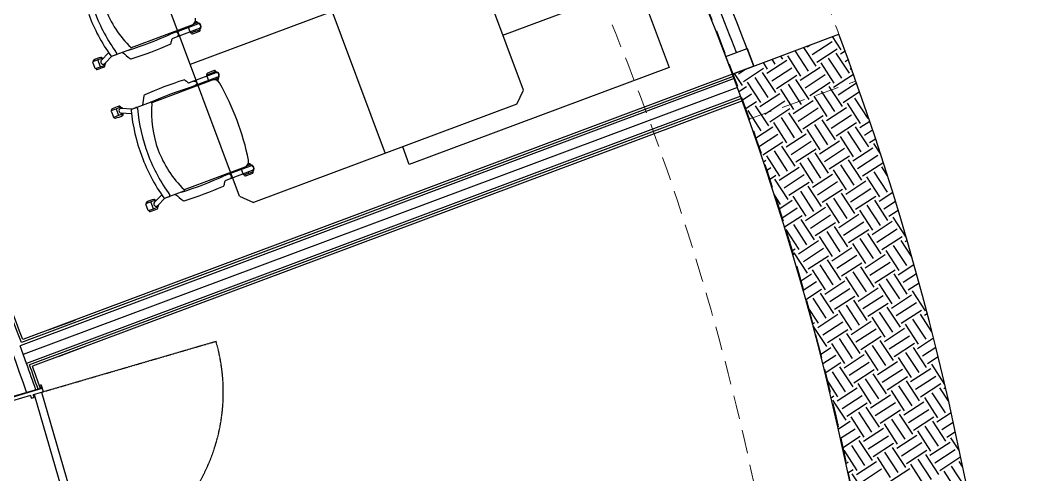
# Model space of a CAD drawing. Header units: millimetres. Extents: x 132785 to 150483, y 90225 to 103753.
# Drawn here: x 136703 to 137231, y 93545 to 93785 of the extents above; entities that cross this region are included whole.
import ezdxf

# ---------------------------------------------------------------- set-up
doc = ezdxf.new("R2010")
doc.units = ezdxf.units.MM
doc.linetypes.add('061-GZM-AP-100$0$HIDDEN', pattern=[0.375, 0.25, -0.125])
doc.layers.add('061-GZM-AP-100$0$A-kapi', color=2, linetype='Continuous')
doc.layers.add('061-GZM-AP-100$0$A-kiris', color=252, linetype='Continuous', lineweight=0)

msp = doc.modelspace()

# ---------------------------------------------------------------- linework, layer by layer
at = {"color": 253}
for p, q in [((136968.641, 93748.12), (136916.67, 93887.122)), ((136839.705, 93864.538), (136895.738, 93714.671)), ((136818.773, 93692.087), (136766.803, 93831.089)), ((136942.655, 93817.621), (136792.788, 93761.588)), ((136793.538, 93782.333), (136761.63, 93770.403)), ((136796.626, 93782.953), (136784.903, 93778.57)), ((136794.518, 93782.165), (136794.302, 93782.743)), ((136795.897, 93783.401), (136794.455, 93782.862)), ((136796.68, 93783.52), (136796.552, 93783.863)), ((136784.928, 93778.58), (136782.283, 93777.591)), ((136797.501, 93780.611), (136785.778, 93776.228)), ((136786.74, 93779.257), (136786.096, 93779.55)), ((136792.715, 93778.849), (136791.857, 93781.144)), ((136793.042, 93778.224), (136795.63, 93779.191)), ((136793.359, 93778.126), (136793.288, 93778.316)), ((136795.63, 93779.191), (136795.394, 93779.823)), ((136795.63, 93779.191), (136797.246, 93779.795)), ((136798.043, 93779.877), (136797.915, 93780.219)), ((137079.024, 93756.508), (137135.224, 93777.52)), ((136785.804, 93776.238), (136783.523, 93775.385)), ((137077.036, 93761.823), (137071.783, 93775.873)), ((137118.429, 93770.855), (137119.811, 93771.758)), ((137121.034, 93766.868), (137131.667, 93773.813)), ((137136.468, 93769.364), (137131.942, 93776.293)), ((136749.69, 93767.739), (136745.849, 93763.844)), ((137075.521, 93765.875), (137086.762, 93770.077)), ((137086.762, 93770.077), (137090.264, 93760.71)), ((137106.06, 93766.569), (137106.23, 93766.68)), ((137119.189, 93758.079), (137112.245, 93768.712)), ((137123.177, 93760.683), (137116.703, 93770.596)), ((137123.638, 93762.881), (137134.271, 93769.825)), ((137140.755, 93756.995), (137133.81, 93767.628)), ((137136.007, 93767.167), (137138.464, 93768.772)), ((136743.958, 93763.982), (136741.37, 93763.015)), ((136742.391, 93760.034), (136741.533, 93762.329)), ((136741.616, 93763.107), (136741.545, 93763.297)), ((136745.574, 93764.586), (136743.958, 93763.982)), ((136745.306, 93760.376), (136743.958, 93763.982)), ((136745.306, 93760.376), (136746.922, 93760.98)), ((136746.357, 93764.705), (136746.228, 93765.048)), ((136747.719, 93761.062), (136747.591, 93761.404)), ((136751.397, 93765.91), (136747.629, 93762.089)), ((137079.024, 93756.508), (137075.521, 93765.875)), ((137097.624, 93759.163), (137095.367, 93762.619)), ((137097.163, 93756.966), (137107.796, 93763.911)), ((137101.612, 93761.767), (137099.939, 93764.328)), ((137105.599, 93764.372), (137104.511, 93766.037)), ((137115.202, 93755.475), (137108.257, 93766.108)), ((137132.78, 93751.787), (137125.835, 93762.42)), ((137136.767, 93754.391), (137129.822, 93765.024)), ((137138.611, 93763.18), (137140.141, 93764.179)), ((137079.024, 93756.508), (136704.355, 93616.425)), ((136742.718, 93759.409), (136745.306, 93760.376)), ((136743.035, 93759.311), (136742.964, 93759.501)), ((136806.256, 93757.196), (136794.533, 93752.813)), ((136801.324, 93756.073), (136803.912, 93757.041)), ((136801.499, 93756.355), (136801.57, 93756.165)), ((136803.912, 93757.041), (136805.527, 93757.645)), ((136803.912, 93757.041), (136804.148, 93756.408)), ((136806.182, 93758.106), (136806.31, 93757.764)), ((137090.264, 93760.71), (137079.023, 93756.509)), ((137084.333, 93750.482), (137080.128, 93756.921)), ((137082.19, 93756.667), (137085.86, 93759.064)), ((137084.794, 93752.679), (137095.427, 93759.624)), ((137101.911, 93746.794), (137094.966, 93757.427)), ((137099.768, 93752.979), (137110.401, 93759.923)), ((137102.372, 93748.991), (137113.005, 93755.936)), ((137114.741, 93753.278), (137125.374, 93760.222)), ((137117.345, 93749.29), (137127.978, 93756.235)), ((137132.319, 93749.589), (137142.905, 93756.503)), ((137141.216, 93759.192), (137141.804, 93759.576)), ((137079.899, 93754.166), (136702.886, 93613.207)), ((137079.461, 93755.337), (136703.621, 93614.816)), ((136804.394, 93753.297), (136772.486, 93741.367)), ((136794.558, 93752.823), (136792.251, 93751.96)), ((136795.434, 93750.481), (136792.788, 93749.492)), ((136807.131, 93754.855), (136795.408, 93750.472)), ((136797.245, 93751.158), (136796.952, 93750.515)), ((136799.971, 93751.644), (136800.32, 93752.308)), ((136801.487, 93755.387), (136802.345, 93753.092)), ((136805.024, 93754.067), (136805.24, 93753.488)), ((136806.876, 93754.039), (136805.433, 93753.499)), ((136807.545, 93754.463), (136807.673, 93754.12)), ((137093.936, 93741.585), (137086.991, 93752.218)), ((137097.923, 93744.19), (137090.979, 93754.823)), ((137115.501, 93740.501), (137108.556, 93751.134)), ((137119.489, 93743.106), (137112.544, 93753.739)), ((137119.95, 93745.303), (137130.583, 93752.248)), ((137134.923, 93745.602), (137144.545, 93751.886)), ((136965.239, 93740.656), (136968.641, 93748.12)), ((137082.418, 93747.335), (137086.53, 93750.021)), ((137084.092, 93742.74), (137089.135, 93746.034)), ((137093.475, 93739.388), (137104.108, 93746.333)), ((137111.514, 93737.897), (137104.569, 93748.53)), ((137133.079, 93736.813), (137126.134, 93747.446)), ((137137.066, 93739.417), (137130.122, 93750.05)), ((137137.527, 93741.615), (137146.172, 93747.26)), ((137083.401, 93744.799), (136706.321, 93603.815)), ((137083.839, 93743.629), (136707.915, 93603.076)), ((137084.277, 93742.458), (136709.507, 93602.337)), ((136965.239, 93740.656), (136826.237, 93688.685)), ((137085.752, 93738.136), (137091.739, 93742.046)), ((137096.079, 93735.401), (137106.712, 93742.346)), ((137111.053, 93735.7), (137121.686, 93742.645)), ((137129.092, 93734.209), (137122.147, 93744.842)), ((137146.669, 93730.521), (137139.725, 93741.154)), ((137150.657, 93733.125), (137143.712, 93743.758)), ((136751, 93737.258), (136753.588, 93738.225)), ((136751.164, 93736.571), (136752.022, 93734.276)), ((136751.175, 93737.539), (136751.246, 93737.35)), ((136754.936, 93734.619), (136752.349, 93733.651)), ((136753.588, 93738.225), (136755.204, 93738.829)), ((136753.588, 93738.225), (136754.936, 93734.619)), ((136756.552, 93735.223), (136754.936, 93734.619)), ((136755.859, 93739.291), (136755.987, 93738.948)), ((136761.743, 93735.543), (136756.273, 93735.964)), ((136761.952, 93738.034), (136756.465, 93738.456)), ((136757.221, 93735.647), (136757.349, 93735.304)), ((137094.235, 93726.612), (137087.29, 93737.245)), ((137098.223, 93729.216), (137091.278, 93739.849)), ((137098.684, 93731.413), (137109.317, 93738.358)), ((137115.8, 93725.528), (137108.856, 93736.161)), ((137113.657, 93731.713), (137124.29, 93738.657)), ((137116.261, 93727.725), (137126.894, 93734.67)), ((137128.63, 93732.012), (137139.263, 93738.956)), ((137131.235, 93728.024), (137141.868, 93734.969)), ((136752.595, 93733.743), (136752.666, 93733.553)), ((137107.826, 93720.319), (137100.881, 93730.952)), ((137111.813, 93722.924), (137104.868, 93733.557)), ((137129.391, 93719.235), (137122.446, 93729.868)), ((137133.378, 93721.84), (137126.433, 93732.473)), ((137133.839, 93724.037), (137144.472, 93730.982)), ((137146.208, 93728.323), (137151.494, 93731.776)), ((137091.181, 93722.721), (137100.42, 93728.755)), ((137092.779, 93718.076), (137103.024, 93724.768)), ((137107.364, 93718.122), (137117.997, 93725.067)), ((137125.403, 93716.631), (137118.459, 93727.264)), ((137146.968, 93715.547), (137140.024, 93726.18)), ((137150.956, 93718.151), (137144.011, 93728.784)), ((137148.812, 93724.336), (137153.061, 93727.11)), ((137094.995, 93713.836), (137105.628, 93720.78)), ((137109.969, 93714.135), (137120.602, 93721.079)), ((137124.942, 93714.434), (137135.575, 93721.379)), ((137142.981, 93712.943), (137136.036, 93723.576)), ((137151.417, 93720.349), (137154.613, 93722.436)), ((137157.289, 93714.261), (137153.614, 93719.888)), ((137108.125, 93705.346), (137101.18, 93715.979)), ((137112.112, 93707.95), (137105.167, 93718.583)), ((137112.573, 93710.147), (137123.206, 93717.092)), ((137129.69, 93704.262), (137122.745, 93714.895)), ((137127.546, 93710.446), (137138.179, 93717.391)), ((137142.52, 93710.746), (137153.153, 93717.69)), ((137145.124, 93706.758), (137155.757, 93713.703)), ((136823.914, 93708.468), (136822.471, 93707.928)), ((136824.697, 93708.586), (136824.569, 93708.929)), ((137095.41, 93710.314), (137096.731, 93711.177)), ((137104.137, 93702.742), (137097.193, 93713.375)), ((137121.715, 93699.053), (137114.77, 93709.686)), ((137125.702, 93701.658), (137118.758, 93712.291)), ((137130.151, 93706.459), (137140.784, 93713.404)), ((137143.28, 93697.969), (137136.335, 93708.602)), ((137147.267, 93700.574), (137140.323, 93711.207)), ((137147.728, 93702.771), (137158.361, 93709.716)), ((136821.555, 93707.399), (136789.647, 93695.469)), ((136812.945, 93703.646), (136810.299, 93702.657)), ((136824.642, 93708.019), (136812.919, 93703.636)), ((136825.518, 93705.678), (136813.795, 93701.295)), ((136814.756, 93704.323), (136814.113, 93704.616)), ((136820.732, 93703.915), (136819.874, 93706.21)), ((136821.059, 93703.29), (136823.647, 93704.257)), ((136821.376, 93703.192), (136821.305, 93703.382)), ((136822.535, 93707.231), (136822.318, 93707.81)), ((136823.647, 93704.257), (136823.41, 93704.89)), ((136823.647, 93704.257), (136825.262, 93704.861)), ((136826.059, 93704.943), (136825.931, 93705.285)), ((137096.97, 93705.645), (137099.336, 93707.19)), ((137098.514, 93700.965), (137101.94, 93703.203)), ((137103.676, 93700.544), (137114.309, 93707.489)), ((137106.28, 93696.557), (137116.913, 93703.502)), ((137121.254, 93696.856), (137131.887, 93703.801)), ((137139.293, 93695.365), (137132.348, 93705.998)), ((137160.858, 93694.281), (137153.913, 93704.914)), ((137160.926, 93702.887), (137157.9, 93707.518)), ((136813.82, 93701.304), (136811.54, 93700.451)), ((137108.424, 93690.372), (137101.479, 93701.005)), ((137108.885, 93692.57), (137119.518, 93699.514)), ((137123.858, 93692.869), (137134.491, 93699.813)), ((137138.832, 93693.168), (137149.465, 93700.113)), ((137156.87, 93691.677), (137149.926, 93702.31)), ((136777.707, 93692.806), (136773.866, 93688.911)), ((137104.436, 93687.768), (137101.186, 93692.745)), ((137122.014, 93684.08), (137115.069, 93694.713)), ((137126.001, 93686.684), (137119.057, 93697.317)), ((137126.462, 93688.881), (137137.095, 93695.826)), ((137143.579, 93682.996), (137136.634, 93693.629)), ((137141.436, 93689.18), (137152.069, 93696.125)), ((137156.409, 93689.48), (137163.637, 93694.2)), ((136771.974, 93689.049), (136769.387, 93688.081)), ((136770.408, 93685.1), (136769.55, 93687.395)), ((136769.633, 93688.173), (136769.562, 93688.363)), ((136773.59, 93689.653), (136771.974, 93689.049)), ((136773.323, 93685.442), (136771.974, 93689.049)), ((136774.373, 93689.771), (136774.245, 93690.114)), ((136779.414, 93690.976), (136775.646, 93687.155)), ((136818.773, 93692.087), (136826.237, 93688.685)), ((137103.559, 93685.299), (137110.621, 93689.911)), ((137118.027, 93681.476), (137111.082, 93692.109)), ((137135.604, 93677.787), (137128.66, 93688.42)), ((137139.592, 93680.392), (137132.647, 93691.025)), ((137144.04, 93685.193), (137154.673, 93692.138)), ((137157.17, 93676.703), (137150.225, 93687.336)), ((137161.157, 93679.308), (137154.212, 93689.941)), ((137159.014, 93685.492), (137165.091, 93689.462)), ((136770.735, 93684.475), (136773.323, 93685.442)), ((136771.052, 93684.377), (136770.981, 93684.567)), ((136773.323, 93685.442), (136774.938, 93686.046)), ((136775.735, 93686.128), (136775.607, 93686.47)), ((137105.041, 93680.579), (137113.225, 93685.924)), ((137106.508, 93675.848), (137115.829, 93681.937)), ((137117.566, 93679.278), (137128.199, 93686.223)), ((137120.17, 93675.291), (137130.803, 93682.236)), ((137135.143, 93675.59), (137145.776, 93682.535)), ((137153.182, 93674.099), (137146.237, 93684.732)), ((137161.618, 93681.505), (137166.531, 93684.714)), ((137118.326, 93666.502), (137111.381, 93677.135)), ((137122.313, 93669.106), (137115.368, 93679.739)), ((137122.774, 93671.304), (137133.407, 93678.248)), ((137137.748, 93671.603), (137148.381, 93678.547)), ((137152.721, 93671.902), (137163.354, 93678.847)), ((137170.76, 93670.411), (137163.815, 93681.044)), ((137114.338, 93663.898), (137107.394, 93674.531)), ((137135.904, 93662.814), (137128.959, 93673.447)), ((137139.891, 93665.418), (137132.946, 93676.051)), ((137140.352, 93667.615), (137150.985, 93674.56)), ((137157.469, 93661.73), (137150.524, 93672.363)), ((137155.325, 93667.914), (137165.958, 93674.859)), ((137108.92, 93667.943), (137109.537, 93668.346)), ((137113.877, 93661.701), (137124.51, 93668.645)), ((137131.916, 93660.21), (137124.971, 93670.843)), ((137149.494, 93656.521), (137142.549, 93667.154)), ((137153.481, 93659.126), (137146.537, 93669.759)), ((137157.93, 93663.927), (137168.563, 93670.872)), ((137171.059, 93655.437), (137164.114, 93666.07)), ((137173.747, 93660.031), (137168.102, 93668.675)), ((137170.299, 93668.214), (137171.229, 93668.821)), ((137110.347, 93663.187), (137112.141, 93664.359)), ((137118.625, 93651.529), (137111.68, 93662.162)), ((137116.482, 93657.713), (137127.115, 93664.658)), ((137119.086, 93653.726), (137129.719, 93660.671)), ((137131.455, 93658.012), (137142.088, 93664.957)), ((137134.059, 93654.025), (137144.692, 93660.97)), ((137149.033, 93654.324), (137159.666, 93661.269)), ((137167.072, 93652.833), (137160.127, 93663.466)), ((137132.215, 93645.236), (137125.271, 93655.869)), ((137136.203, 93647.84), (137129.258, 93658.473)), ((137136.664, 93650.038), (137147.297, 93656.982)), ((137151.637, 93650.337), (137162.27, 93657.281)), ((137166.611, 93650.636), (137174.873, 93656.032)), ((137114.998, 93647.264), (137120.822, 93651.068)), ((137128.228, 93642.632), (137121.283, 93653.265)), ((137149.793, 93641.548), (137142.848, 93652.181)), ((137153.78, 93644.152), (137146.836, 93654.785)), ((137154.241, 93646.349), (137164.874, 93653.294)), ((137171.358, 93640.464), (137164.413, 93651.097)), ((137169.215, 93646.648), (137176.213, 93651.219)), ((137114.638, 93648.924), (137114.432, 93649.239)), ((137116.361, 93642.466), (137123.426, 93647.08)), ((137127.767, 93640.435), (137138.4, 93647.379)), ((137145.806, 93638.944), (137138.861, 93649.577)), ((137163.383, 93635.255), (137156.439, 93645.888)), ((137167.371, 93637.86), (137160.426, 93648.493)), ((137171.819, 93642.661), (137177.538, 93646.396)), ((137117.709, 93637.658), (137126.031, 93643.093)), ((137132.514, 93630.263), (137125.57, 93640.896)), ((137130.371, 93636.447), (137141.004, 93643.392)), ((137145.345, 93636.746), (137155.978, 93643.691)), ((137147.949, 93632.759), (137158.582, 93639.704)), ((137162.922, 93633.058), (137173.555, 93640.003)), ((137180.961, 93631.567), (137174.016, 93642.2)), ((137128.527, 93627.658), (137121.582, 93638.291)), ((137132.975, 93632.46), (137143.608, 93639.405)), ((137146.105, 93623.97), (137139.16, 93634.603)), ((137150.092, 93626.574), (137143.147, 93637.207)), ((137150.553, 93628.772), (137161.186, 93635.716)), ((137165.527, 93629.071), (137176.16, 93636.015)), ((137124.54, 93625.054), (137118.74, 93633.933)), ((137124.079, 93622.857), (137134.712, 93629.802)), ((137142.117, 93621.366), (137135.173, 93631.999)), ((137163.682, 93620.282), (137156.738, 93630.915)), ((137167.67, 93622.886), (137160.725, 93633.519)), ((137168.131, 93625.083), (137178.764, 93632.028)), ((137184.339, 93620.588), (137178.303, 93629.831)), ((137180.5, 93629.37), (137181.85, 93630.251)), ((136717.886, 93621.484), (136731.936, 93626.737)), ((137121.229, 93624.788), (137122.342, 93625.515)), ((137126.683, 93618.87), (137137.316, 93625.814)), ((137141.656, 93619.169), (137152.289, 93626.113)), ((137159.695, 93617.678), (137152.75, 93628.311)), ((137177.273, 93613.989), (137170.328, 93624.622)), ((137181.26, 93616.594), (137174.315, 93627.227)), ((137183.104, 93625.382), (137183.112, 93625.387)), ((137128.826, 93612.685), (137121.881, 93623.318)), ((137129.287, 93614.882), (137139.92, 93621.827)), ((137146.404, 93608.997), (137139.459, 93619.63)), ((137144.261, 93615.181), (137154.894, 93622.126)), ((137159.234, 93615.48), (137169.867, 93622.425)), ((137161.838, 93611.493), (137172.471, 93618.438)), ((136706.321, 93603.815), (136702.886, 93613.207)), ((137138.429, 93603.788), (137131.484, 93614.421)), ((137142.416, 93606.392), (137135.472, 93617.025)), ((137146.865, 93611.194), (137157.498, 93618.139)), ((137159.994, 93602.704), (137153.049, 93613.337)), ((137163.982, 93605.308), (137157.037, 93615.941)), ((137164.443, 93607.506), (137175.076, 93614.45)), ((137176.812, 93611.792), (137185.181, 93617.259)), ((136723.139, 93607.434), (136737.189, 93612.687)), ((137125.476, 93608.601), (137131.023, 93612.224)), ((137126.717, 93603.723), (137133.628, 93608.237)), ((137137.968, 93601.591), (137148.601, 93608.536)), ((137156.007, 93600.1), (137149.062, 93610.733)), ((137177.572, 93599.016), (137170.627, 93609.649)), ((137181.559, 93601.62), (137174.615, 93612.253)), ((137179.416, 93607.805), (137186.404, 93612.368)), ((137127.942, 93598.835), (137136.232, 93604.249)), ((137140.572, 93597.604), (137151.205, 93604.548)), ((137155.546, 93597.903), (137166.179, 93604.847)), ((137173.585, 93596.412), (137166.64, 93607.045)), ((137182.02, 93603.817), (137187.611, 93607.469)), ((137191.126, 93592.779), (137184.218, 93603.356)), ((137138.728, 93588.815), (137131.783, 93599.448)), ((137142.716, 93591.419), (137135.771, 93602.052)), ((137143.177, 93593.616), (137153.81, 93600.561)), ((137160.293, 93587.731), (137153.349, 93598.364)), ((137158.15, 93593.915), (137168.783, 93600.86)), ((137173.123, 93594.214), (137183.756, 93601.159)), ((137134.741, 93586.21), (137128.824, 93595.269)), ((137152.319, 93582.522), (137145.374, 93593.155)), ((137156.306, 93585.126), (137149.361, 93595.759)), ((137160.754, 93589.928), (137171.387, 93596.873)), ((137173.884, 93581.438), (137166.939, 93592.071)), ((137177.871, 93584.042), (137170.926, 93594.675)), ((137175.728, 93590.227), (137186.361, 93597.172)), ((137178.332, 93586.24), (137188.965, 93593.184)), ((136713.646, 93590.545), (136699.253, 93586.271)), ((137134.28, 93584.013), (137144.913, 93590.958)), ((137136.884, 93580.026), (137147.517, 93586.971)), ((137151.857, 93580.325), (137162.49, 93587.27)), ((137169.896, 93578.834), (137162.952, 93589.467)), ((137191.461, 93577.75), (137184.517, 93588.383)), ((137193.198, 93583.8), (137188.504, 93590.987)), ((137190.701, 93590.526), (137191.526, 93591.065)), ((137131.133, 93585.75), (137132.544, 93586.671)), ((137139.027, 93573.841), (137132.083, 93584.474)), ((137139.488, 93576.038), (137150.121, 93582.983)), ((137154.462, 93576.338), (137165.095, 93583.282)), ((137169.435, 93576.637), (137180.068, 93583.581)), ((137187.474, 93575.146), (137180.529, 93585.779)), ((137152.618, 93567.549), (137145.673, 93578.182)), ((137156.605, 93570.153), (137149.66, 93580.786)), ((137157.066, 93572.35), (137167.699, 93579.295)), ((137174.183, 93566.465), (137167.238, 93577.098)), ((137172.039, 93572.649), (137182.672, 93579.594)), ((137187.013, 93572.948), (137194.537, 93577.863)), ((137135.04, 93571.237), (137134.245, 93572.455)), ((137134.965, 93569.292), (137141.224, 93573.38)), ((137148.63, 93564.944), (137141.686, 93575.577)), ((137166.208, 93561.256), (137159.263, 93571.889)), ((137170.195, 93563.86), (137163.251, 93574.493)), ((137174.644, 93568.662), (137185.277, 93575.607)), ((137191.76, 93562.776), (137184.816, 93573.409)), ((137189.617, 93568.961), (137195.638, 93572.893)), ((137136.081, 93564.332), (137143.829, 93569.393)), ((137148.169, 93562.747), (137158.802, 93569.692)), ((137150.773, 93558.76), (137161.406, 93565.705)), ((137165.747, 93559.059), (137176.38, 93566.004)), ((137183.786, 93557.568), (137176.841, 93568.201)), ((137187.773, 93560.172), (137180.828, 93570.805)), ((137192.221, 93564.974), (137196.724, 93567.914)), ((137137.18, 93559.362), (137146.433, 93565.405)), ((137148.929, 93549.971), (137141.985, 93560.604)), ((137152.917, 93552.575), (137145.972, 93563.208)), ((137153.378, 93554.772), (137164.011, 93561.717)), ((137168.351, 93555.072), (137178.984, 93562.016)), ((137183.325, 93555.371), (137193.958, 93562.315)), ((137198.909, 93557.637), (137194.419, 93564.513)), ((137144.942, 93547.367), (137137.997, 93558)), ((137166.507, 93546.283), (137159.562, 93556.916)), ((137170.494, 93548.887), (137163.55, 93559.52)), ((137170.955, 93551.084), (137181.588, 93558.029)), ((137188.072, 93545.199), (137181.127, 93555.832)), ((137185.929, 93551.383), (137196.562, 93558.328)), ((137138.976, 93551.055), (137140.14, 93551.815)), ((137144.481, 93545.169), (137155.114, 93552.114)), ((137162.52, 93543.678), (137155.575, 93554.311)), ((137180.097, 93539.99), (137173.153, 93550.623)), ((137184.085, 93542.594), (137177.14, 93553.227)), ((137188.533, 93547.396), (137199.166, 93554.341)), ((137200.656, 93549.156), (137198.705, 93552.143)), ((137140.033, 93546.057), (137142.745, 93547.828)), ((137149.228, 93534.998), (137142.284, 93545.631)), ((137147.085, 93541.182), (137157.718, 93548.127)), ((137162.059, 93541.481), (137172.692, 93548.426)), ((137197.675, 93536.302), (137190.73, 93546.935)), ((137201.663, 93538.906), (137194.718, 93549.539))]:
    msp.add_line(p, q, dxfattribs=at)
at = {"color": 253, "linetype": 'ByBlock'}
for p, q in [((136761.29, 93769.6), (136751.494, 93765.937)), ((136753.626, 93766.734), (136751.494, 93765.937)), ((136761.929, 93738.026), (136771.726, 93741.689)), ((136761.929, 93738.026), (136764.061, 93738.823)), ((136789.307, 93694.666), (136779.51, 93691.003)), ((136781.642, 93691.8), (136779.51, 93691.003))]:
    msp.add_line(p, q, dxfattribs=at)
at = {"color": 253, "ltscale": 12}
msp.add_line((137081.65, 93749.483), (136704.637, 93608.523), dxfattribs=at)
at = {"color": 253}
msp.add_lwpolyline([(136957.802, 93777.11), (137029.298, 93803.841), (137045.67, 93760.052), (136908.437, 93708.742), (136904.935, 93718.109)], dxfattribs=at)
for centre, radius, start, end in [((135720.849, 93248.707), 1462, 20.5, 30.5), ((135720.849, 93248.707), 1450, 20.5, 30.5), ((135720.849, 93248.707), 1456, 20.893518, 25.106482), ((136792.418, 93785.33), 3.2, 290.5, 11.54804), ((136801.01, 93764.801), 20.016, 104.76549, 106.50085), ((136796.572, 93781.598), 1.925, 290.5, 110.5), ((136796.084, 93783.688), 0.5, 20.5, 110.5), ((136797.063, 93781.782), 1.25, 290.5, 110.5), ((136797.063, 93781.782), 1.25, 290.5, 110.5), ((136700.216, 93959.985), 200.007, 287.41891, 294.22497), ((136793.828, 93778.301), 0.5, 200.5, 290.5), ((136788.901, 93797.188), 20.016, 284.76549, 296.23451), ((136797.574, 93779.702), 0.5, 290.5, 20.5), ((135720.849, 93248.707), 1510, 345.5, 20.5), ((136700.216, 93959.985), 204.808, 287.44963, 293.6133), ((136781.973, 93772.968), 0.7, 293.6133, 347.1764), ((136730.021, 93784.794), 53.981, 347.1764, 349.39398), ((136783.768, 93774.729), 0.7, 110.5, 169.39398), ((136742.013, 93763.472), 0.5, 110.5, 200.5), ((136750.686, 93745.986), 20.016, 104.76549, 116.23451), ((136746.739, 93762.967), 1.25, 137.31122, 317.31122), ((136746.248, 93762.783), 1.925, 77.71302, 110.5), ((136745.76, 93764.873), 0.5, 20.5, 110.5), ((136746.248, 93762.783), 1.925, 290.5, 355.56379), ((136746.74, 93762.967), 1.25, 290.5, 315.3998), ((136747.25, 93760.887), 0.5, 290.5, 20.5), ((136743.504, 93759.486), 0.5, 200.5, 290.5), ((136738.578, 93778.373), 20.016, 284.76549, 296.23451), ((136801.967, 93756.53), 0.5, 110.5, 200.5), ((136810.64, 93739.044), 20.016, 104.76549, 116.23451), ((136806.202, 93755.842), 1.925, 290.5, 110.5), ((136805.714, 93757.931), 0.5, 20.5, 110.5), ((136806.693, 93756.025), 1.25, 290.5, 110.5), ((135720.849, 93248.707), 1450, 345.5, 20.5), ((135720.849, 93248.707), 1048.75, 20.431709, 28.822128), ((135720.849, 93248.707), 1050, 20.5, 28.825434), ((136852.182, 93558.507), 204.808, 107.8867, 114.05037), ((136789.494, 93752.749), 0.7, 54.3236, 107.8867), ((136758.42, 93709.468), 53.981, 52.10602, 54.3236), ((136792.01, 93752.632), 0.713, 232.38444, 289.74355), ((136805.515, 93750.3), 3.2, 29.45196, 110.5), ((136798.531, 93771.431), 20.016, 294.49915, 296.23451), ((136807.204, 93753.945), 0.5, 290.5, 20.5), ((136686.316, 93682.993), 140.089, 20.5, 29.45196), ((136852.182, 93558.507), 200.007, 107.27503, 113.63685), ((136751.644, 93737.715), 0.5, 110.5, 200.5), ((136760.317, 93720.229), 20.016, 104.76549, 116.23451), ((136748.208, 93752.615), 20.016, 284.76549, 296.23451), ((136756.37, 93737.21), 1.25, 85.6002, 265.6), ((136755.878, 93737.026), 1.925, 45.43621, 110.5), ((136755.39, 93739.115), 0.5, 20.5, 110.5), ((136756.37, 93737.21), 1.25, 85.6002, 110.5), ((136755.878, 93737.026), 1.925, 290.5, 323.28698), ((136756.881, 93735.129), 0.5, 290.5, 20.5), ((136753.134, 93733.728), 0.5, 200.5, 290.5), ((136686.316, 93682.993), 140.089, 11.54804, 20.5), ((136820.434, 93710.396), 3.2, 290.5, 11.54804), ((136829.027, 93689.867), 20.016, 104.76549, 106.50085), ((136824.588, 93706.665), 1.925, 290.5, 110.5), ((136824.1, 93708.754), 0.5, 20.5, 110.5), ((136821.844, 93703.367), 0.5, 200.5, 290.5), ((136816.918, 93722.254), 20.016, 284.76549, 296.23451), ((136825.08, 93706.848), 1.25, 290.5, 110.5), ((136825.08, 93706.848), 1.25, 290.5, 110.5), ((136825.591, 93704.768), 0.5, 290.5, 20.5), ((136728.232, 93885.052), 200.007, 287.41891, 294.22497), ((136809.99, 93698.034), 0.7, 293.6133, 347.1764), ((136758.038, 93709.86), 53.981, 347.1764, 349.39398), ((136811.785, 93699.796), 0.7, 110.5, 169.39398), ((136728.232, 93885.052), 204.808, 287.44963, 293.6133), ((136770.03, 93688.538), 0.5, 110.5, 200.5), ((136778.703, 93671.052), 20.016, 104.76549, 116.23451), ((136774.756, 93688.033), 1.25, 137.31122, 317.31122), ((136774.264, 93687.85), 1.925, 77.71302, 110.5), ((136773.777, 93689.939), 0.5, 20.5, 110.5), ((136774.264, 93687.85), 1.925, 290.5, 355.56379), ((136774.756, 93688.033), 1.25, 290.5, 315.3998), ((136771.52, 93684.552), 0.5, 200.5, 290.5), ((136766.594, 93703.439), 20.016, 284.76549, 296.23451), ((136775.267, 93685.953), 0.5, 290.5, 20.5), ((135720.849, 93248.707), 1047.5, 19.005378, 19.816263), ((135720.849, 93248.707), 1048.75, 19.002436, 19.748782), ((135720.849, 93248.707), 1050, 18.9995, 19.681461)]:
    msp.add_arc(centre, radius, start, end, dxfattribs=at)
at = {"color": 253, "linetype": 'ByBlock'}
for centre, radius, start, end in [((136828.98, 93821.7), 95.909, 200.49644, 215.39241), ((136829.074, 93821.741), 92.612, 200.5, 215.73938), ((136800.481, 93811.112), 56.227, 200.55654, 226.10448), ((136753.416, 93767.296), 0.6, 290.5, 35.73938), ((136793.729, 93808.561), 54.717, 227.84439, 233.26582), ((136761.08, 93770.162), 0.6, 290.5, 46.10448), ((136751.283, 93766.499), 0.6, 215.39241, 290.5), ((136761.421, 93765.271), 0.7, 233.26582, 287.44963), ((136769, 93744.895), 0.7, 114.05037, 168.23418), ((136821.883, 93733.881), 54.717, 168.23418, 173.45574), ((136771.932, 93741.138), 0.6, 354.89552, 110.5), ((136828.538, 93736.071), 56.227, 174.89552, 200.44346), ((136762.139, 93737.464), 0.6, 110.5, 185.6078), ((136856.993, 93746.777), 95.909, 185.6078, 200.50356), ((136764.271, 93738.261), 0.6, 5.26083, 110.5), ((136857.09, 93746.807), 92.612, 185.26083, 200.5), ((136857.09, 93746.807), 92.612, 200.5, 215.73938), ((136828.498, 93736.178), 56.227, 200.55654, 226.10448), ((136856.997, 93746.766), 95.909, 200.49644, 215.39241), ((136781.432, 93692.362), 0.6, 290.5, 35.73938), ((136821.745, 93733.627), 54.717, 227.84439, 233.26582), ((136789.097, 93695.228), 0.6, 290.5, 46.10448), ((136779.3, 93691.565), 0.6, 215.39241, 290.5), ((136789.437, 93690.337), 0.7, 233.26582, 287.44963)]:
    msp.add_arc(centre, radius, start, end, dxfattribs=at)
at = {"color": 253, "ltscale": 12}
msp.add_arc((135720.849, 93248.707), 1042.5, 19.029174, 28.805479, dxfattribs=at)
at = {"color": 253}
for centre in [(136785.366, 93777.409), (136813.383, 93702.475)]:
    msp.add_ellipse(centre, major_axis=(-0.438, 1.171), ratio=0.959336, start_param=3.1415927, end_param=6.2831853, dxfattribs=at)
at = {"color": 253, "extrusion": (0, 0, -1)}
msp.add_ellipse((136794.996, 93751.652), major_axis=(-0.438, 1.171), ratio=0.959336, start_param=0, end_param=3.1415927, dxfattribs=at)
at = {"color": 253}
for points, knots in [([(136793.042, 93778.224), (136793.032, 93778.22), (136793.021, 93778.22), (136792.998, 93778.23), (136792.986, 93778.24), (136792.961, 93778.268), (136792.948, 93778.287), (136792.922, 93778.333), (136792.909, 93778.359), (136792.883, 93778.416), (136792.869, 93778.448), (136792.84, 93778.519), (136792.825, 93778.558), (136792.794, 93778.638), (136792.778, 93778.68), (136792.747, 93778.765), (136792.731, 93778.807), (136792.715, 93778.849)], [32.4963648, 32.4963648, 32.4963648, 32.4963648, 33.8319673, 33.8319673, 35.1675698, 35.1675698, 36.5031723, 36.5031723, 37.8387748, 37.8387748, 39.1577116, 39.1577116, 40.4766485, 40.4766485, 41.7955854, 41.7955854, 43.1145222, 43.1145222, 43.1145222, 43.1145222]), ([(136741.533, 93762.329), (136741.518, 93762.37), (136741.502, 93762.412), (136741.471, 93762.497), (136741.455, 93762.539), (136741.425, 93762.62), (136741.411, 93762.659), (136741.387, 93762.731), (136741.376, 93762.765), (136741.358, 93762.825), (136741.351, 93762.854), (136741.341, 93762.905), (136741.338, 93762.928), (136741.338, 93762.966), (136741.341, 93762.981), (136741.352, 93763.004), (136741.36, 93763.011), (136741.37, 93763.015)], [43.1145222, 43.1145222, 43.1145222, 43.1145222, 44.4334591, 44.4334591, 45.752396, 45.752396, 47.0713328, 47.0713328, 48.3902697, 48.3902697, 49.7258722, 49.7258722, 51.0614747, 51.0614747, 52.3970772, 52.3970772, 53.7326797, 53.7326797, 53.7326797, 53.7326797]), ([(136742.718, 93759.409), (136742.708, 93759.405), (136742.697, 93759.405), (136742.674, 93759.415), (136742.662, 93759.425), (136742.637, 93759.453), (136742.624, 93759.472), (136742.598, 93759.518), (136742.585, 93759.544), (136742.559, 93759.601), (136742.545, 93759.633), (136742.516, 93759.704), (136742.501, 93759.743), (136742.47, 93759.823), (136742.455, 93759.865), (136742.423, 93759.95), (136742.407, 93759.993), (136742.391, 93760.034)], [32.4963648, 32.4963648, 32.4963648, 32.4963648, 33.8319673, 33.8319673, 35.1675698, 35.1675698, 36.5031723, 36.5031723, 37.8387748, 37.8387748, 39.1577116, 39.1577116, 40.4766485, 40.4766485, 41.7955854, 41.7955854, 43.1145222, 43.1145222, 43.1145222, 43.1145222]), ([(136801.324, 93756.073), (136801.314, 93756.069), (136801.305, 93756.062), (136801.294, 93756.039), (136801.292, 93756.024), (136801.292, 93755.986), (136801.294, 93755.963), (136801.305, 93755.912), (136801.312, 93755.883), (136801.33, 93755.823), (136801.34, 93755.79), (136801.365, 93755.717), (136801.379, 93755.679), (136801.409, 93755.597), (136801.424, 93755.555), (136801.456, 93755.471), (136801.472, 93755.428), (136801.487, 93755.387)], [32.4963648, 32.4963648, 32.4963648, 32.4963648, 33.8319673, 33.8319673, 35.1675698, 35.1675698, 36.5031723, 36.5031723, 37.8387748, 37.8387748, 39.1577116, 39.1577116, 40.4766485, 40.4766485, 41.7955854, 41.7955854, 43.1145222, 43.1145222, 43.1145222, 43.1145222]), ([(136802.345, 93753.092), (136802.361, 93753.051), (136802.377, 93753.008), (136802.408, 93752.924), (136802.424, 93752.881), (136802.455, 93752.801), (136802.47, 93752.762), (136802.499, 93752.692), (136802.513, 93752.659), (136802.53, 93752.621), (136802.535, 93752.611), (136802.54, 93752.601)], [43.1145222, 43.1145222, 43.1145222, 43.1145222, 44.4334591, 44.4334591, 45.752396, 45.752396, 47.0713328, 47.0713328, 48.3902697, 48.3902697, 48.8662742, 48.8662742, 48.8662742, 48.8662742]), ([(136751, 93737.258), (136750.99, 93737.254), (136750.982, 93737.246), (136750.971, 93737.224), (136750.968, 93737.208), (136750.968, 93737.17), (136750.971, 93737.148), (136750.981, 93737.096), (136750.988, 93737.068), (136751.006, 93737.008), (136751.017, 93736.974), (136751.042, 93736.902), (136751.056, 93736.863), (136751.085, 93736.782), (136751.101, 93736.74), (136751.132, 93736.655), (136751.148, 93736.612), (136751.164, 93736.571)], [32.4963648, 32.4963648, 32.4963648, 32.4963648, 33.8319673, 33.8319673, 35.1675698, 35.1675698, 36.5031723, 36.5031723, 37.8387748, 37.8387748, 39.1577116, 39.1577116, 40.4766485, 40.4766485, 41.7955854, 41.7955854, 43.1145222, 43.1145222, 43.1145222, 43.1145222]), ([(136752.022, 93734.276), (136752.037, 93734.235), (136752.053, 93734.193), (136752.085, 93734.108), (136752.101, 93734.066), (136752.131, 93733.985), (136752.146, 93733.947), (136752.175, 93733.876), (136752.189, 93733.844), (136752.215, 93733.787), (136752.228, 93733.76), (136752.254, 93733.715), (136752.267, 93733.696), (136752.292, 93733.667), (136752.304, 93733.658), (136752.327, 93733.648), (136752.338, 93733.648), (136752.349, 93733.651)], [43.1145222, 43.1145222, 43.1145222, 43.1145222, 44.4334591, 44.4334591, 45.752396, 45.752396, 47.0713328, 47.0713328, 48.3902697, 48.3902697, 49.7258722, 49.7258722, 51.0614747, 51.0614747, 52.3970772, 52.3970772, 53.7326797, 53.7326797, 53.7326797, 53.7326797]), ([(136821.059, 93703.29), (136821.049, 93703.286), (136821.037, 93703.286), (136821.014, 93703.296), (136821.002, 93703.306), (136820.977, 93703.334), (136820.964, 93703.353), (136820.938, 93703.399), (136820.925, 93703.425), (136820.899, 93703.482), (136820.885, 93703.514), (136820.857, 93703.585), (136820.842, 93703.624), (136820.811, 93703.704), (136820.795, 93703.746), (136820.763, 93703.831), (136820.747, 93703.874), (136820.732, 93703.915)], [32.4963648, 32.4963648, 32.4963648, 32.4963648, 33.8319673, 33.8319673, 35.1675698, 35.1675698, 36.5031723, 36.5031723, 37.8387748, 37.8387748, 39.1577116, 39.1577116, 40.4766485, 40.4766485, 41.7955854, 41.7955854, 43.1145222, 43.1145222, 43.1145222, 43.1145222]), ([(136769.55, 93687.395), (136769.535, 93687.436), (136769.519, 93687.479), (136769.487, 93687.563), (136769.471, 93687.605), (136769.442, 93687.686), (136769.428, 93687.725), (136769.403, 93687.798), (136769.392, 93687.831), (136769.375, 93687.891), (136769.367, 93687.92), (136769.357, 93687.971), (136769.354, 93687.994), (136769.354, 93688.032), (136769.357, 93688.047), (136769.368, 93688.07), (136769.376, 93688.077), (136769.387, 93688.081)], [43.1145222, 43.1145222, 43.1145222, 43.1145222, 44.4334591, 44.4334591, 45.752396, 45.752396, 47.0713328, 47.0713328, 48.3902697, 48.3902697, 49.7258722, 49.7258722, 51.0614747, 51.0614747, 52.3970772, 52.3970772, 53.7326797, 53.7326797, 53.7326797, 53.7326797]), ([(136770.735, 93684.475), (136770.725, 93684.471), (136770.714, 93684.471), (136770.691, 93684.481), (136770.678, 93684.491), (136770.653, 93684.519), (136770.641, 93684.538), (136770.615, 93684.584), (136770.601, 93684.61), (136770.575, 93684.667), (136770.562, 93684.699), (136770.533, 93684.77), (136770.518, 93684.809), (136770.487, 93684.889), (136770.471, 93684.931), (136770.439, 93685.016), (136770.423, 93685.059), (136770.408, 93685.1)], [32.4963648, 32.4963648, 32.4963648, 32.4963648, 33.8319673, 33.8319673, 35.1675698, 35.1675698, 36.5031723, 36.5031723, 37.8387748, 37.8387748, 39.1577116, 39.1577116, 40.4766485, 40.4766485, 41.7955854, 41.7955854, 43.1145222, 43.1145222, 43.1145222, 43.1145222])]:
    msp.add_open_spline(points, degree=3, knots=knots, dxfattribs=at)
at = {"layer": '061-GZM-AP-100$0$A-kapi', "color": 253, "linetype": '061-GZM-AP-100$0$HIDDEN'}
msp.add_line((136714.207, 93588.625), (136806.362, 93615.522), dxfattribs=at)
at = {"layer": '061-GZM-AP-100$0$A-kapi', "color": 253}
for p, q in [((136713.345, 93591.577), (136713.167, 93592.187)), ((136713.215, 93592.273), (136713.912, 93592.477)), ((136708.447, 93586.944), (136698.92, 93584.164)), ((136708.447, 93586.944), (136708.831, 93585.629)), ((136709.847, 93587.144), (136710.012, 93586.578)), ((136709.946, 93586.804), (136710.175, 93586.021)), ((136709.983, 93587.392), (136714.971, 93588.848)), ((136713.411, 93591.351), (136713.345, 93591.577)), ((136714.147, 93591.493), (136713.498, 93591.304)), ((136709.017, 93585.527), (136710.073, 93585.835))]:
    msp.add_line(p, q, dxfattribs=at)
at = {"layer": '061-GZM-AP-100$0$A-kapi', "color": 253, "ltscale": 3}
for p, q in [((136714.098, 93592.375), (136715.073, 93589.034)), ((136714.424, 93590.543), (136698.614, 93585.928)), ((136713.646, 93590.545), (136699.247, 93586.342)), ((136710.358, 93587.502), (136737.254, 93495.347)), ((136714.147, 93591.493), (136714.424, 93590.543)), ((136714.207, 93588.625), (136741.103, 93496.47))]:
    msp.add_line(p, q, dxfattribs=at)
at = {"layer": '061-GZM-AP-100$0$A-kapi', "color": 253, "linetype": '061-GZM-AP-100$0$HIDDEN'}
msp.add_arc((136714.207, 93588.625), 96, 286.27049, 16.27047, dxfattribs=at)
at = {"layer": '061-GZM-AP-100$0$A-kapi', "color": 253}
for centre, radius, start, end in [((136713.234, 93592.206), 0.07, 106.27047, 196.27047), ((136713.954, 93592.333), 0.15, 16.27047, 106.27047), ((136710.039, 93587.2), 0.2, 106.27047, 196.27047), ((136713.478, 93591.371), 0.07, 196.27047, 286.27047), ((136708.975, 93585.671), 0.15, 196.27047, 286.27047), ((136710.031, 93585.979), 0.15, 286.27047, 16.27047)]:
    msp.add_arc(centre, radius, start, end, dxfattribs=at)
at = {"layer": '061-GZM-AP-100$0$A-kapi', "color": 253, "ltscale": 3}
msp.add_arc((136714.929, 93588.992), 0.15, 286.27047, 16.27047, dxfattribs=at)
at = {"layer": '061-GZM-AP-100$0$A-kiris', "color": 253, "linetype": '061-GZM-AP-100$0$HIDDEN', "ltscale": 50}
msp.add_line((137087.679, 93732.727), (137144.238, 93752.756), dxfattribs=at)
for radius in [1450, 1400]:
    msp.add_circle((135720.849, 93248.707), radius, dxfattribs=at)
msp.add_arc((135720.849, 93248.707), 1510, 19.5, 31.5, dxfattribs=at)

doc.saveas('drawing.dxf')
